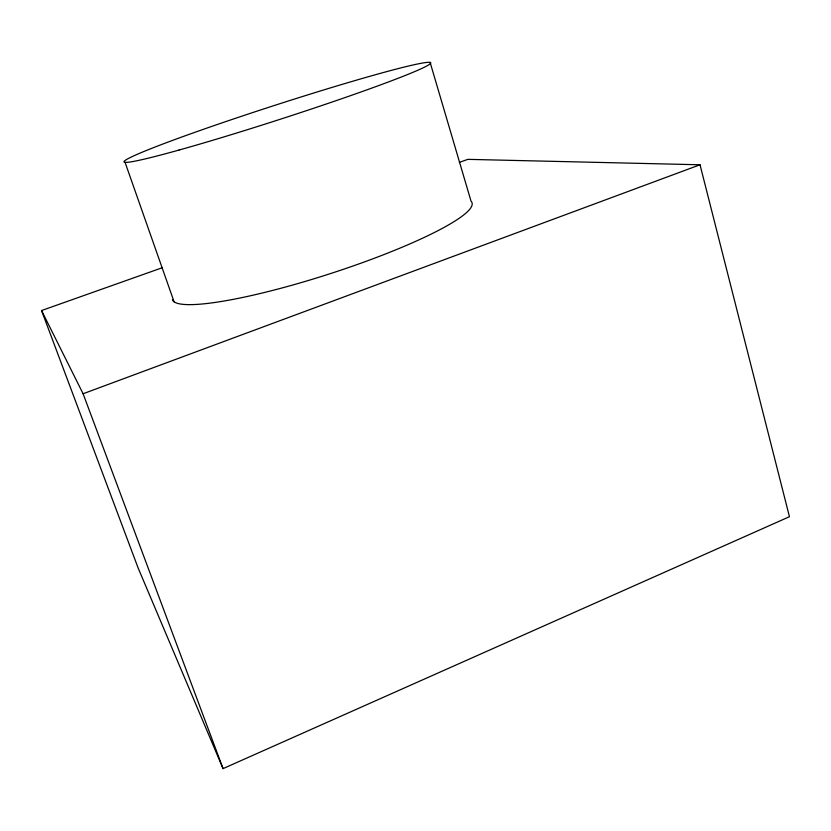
<?xml version="1.0" encoding="UTF-8"?>
<svg xmlns="http://www.w3.org/2000/svg" width="831" height="831" viewBox="0 0 831 831"><rect width="100%" height="100%" fill="white"/><g stroke="black" fill="none" stroke-linecap="round" stroke-linejoin="round"><path stroke-width="1.25" d="M162.481 267.655L41.55 310.545L138.206 568.165L223.051 768.613L789.45 516.705L700.024 164.777L467.863 159.355L459.314 162.377M41.55 310.545L83.1 393.749L700.024 164.777M83.1 393.749L223.051 768.613M125.066 162.377L174.084 301.798M430.115 62.387L471.042 201.206A157.454 23.87 -17.9 0 1 335.558 271.924A157.454 23.87 -17.9 0 1 172.391 299.69M179.029 150.047A161.224 7.458 -17.9 0 0 428.516 64.974A161.224 7.458 -17.9 0 0 224.484 122.032A161.224 7.458 -17.9 0 0 179.029 150.047"/></g></svg>
